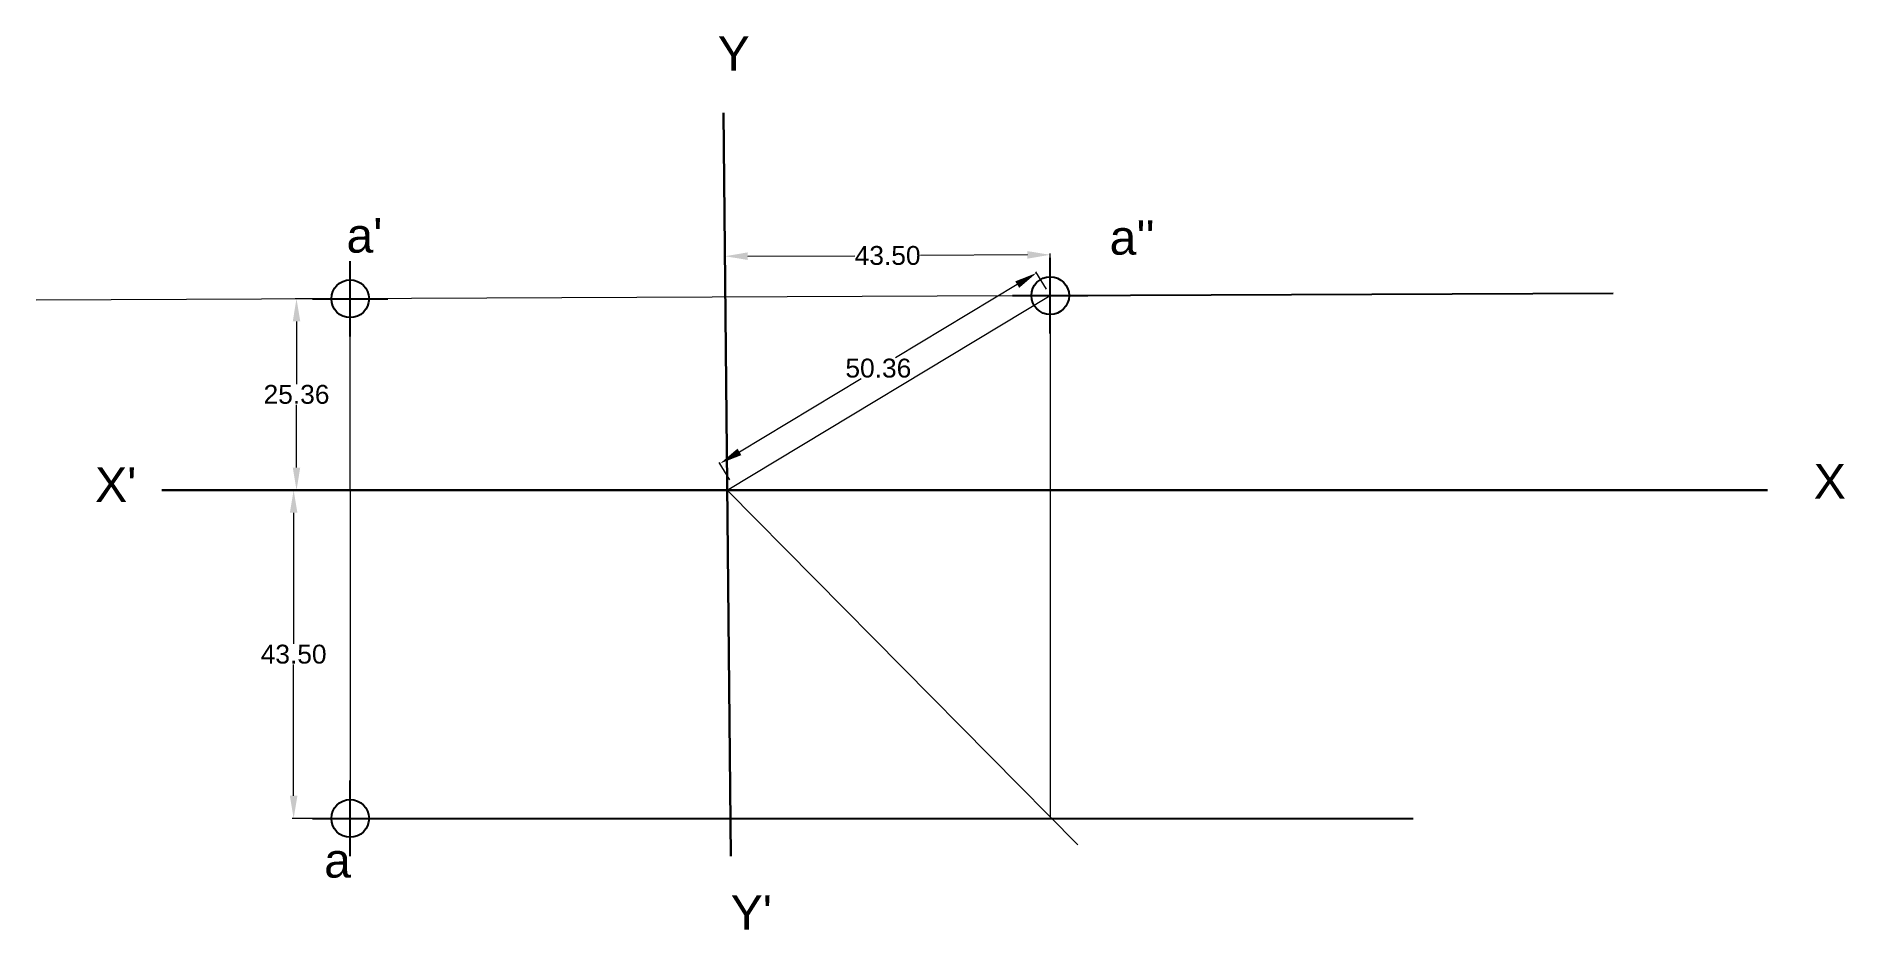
# Model space of a CAD drawing. Header units: millimetres. Extents: x 9 to 249, y 10 to 128.
import ezdxf

# ---------------------------------------------------------------- set-up
doc = ezdxf.new("R2010")
doc.units = ezdxf.units.MM
doc.header["$PDMODE"] = 34
doc.header["$PDSIZE"] = 5
doc.layers.add('thick continuous', color=7, linetype='Continuous', lineweight=30)
doc.styles.get("Standard").update_dxf_attribs({"font": 'arial.ttf'})
doc.dimstyles.get("Standard").update_dxf_attribs({"dimtxt": 2.5, "dimasz": 3, "dimexe": 0.18, "dimexo": 1, "dimgap": 0.09, "dimtad": 0, "dimtih": 1, "dimtoh": 1, "dimdec": 3, "dimzin": 0, "dimdsep": 46, "dimtxsty": 'Standard', "dimcen": 0.09, "dimadec": 0, "dimazin": 0, "dimtfac": 1, "dimtdec": 3, "dimtofl": 0, "dimtmove": 0, "dimatfit": 3, "dimfxl": 1, "dimtolj": 1, "dimtzin": 0, "dimlwd": 5, "dimlwe": 5, "dimarcsym": 0})

# ---------------------------------------------------------------- blocks, each defined once
blk = doc.blocks.new('*D2')
at = {"layer": 'Defpoints', "color": 0, "lineweight": -3, "transparency": 16777216}
for p in [(51, 68), (43.5, 24.5), (51, 24.5)]:
    blk.add_point(p, dxfattribs=at)
at = {"layer": 'thick continuous', "color": 0, "lineweight": 5, "transparency": 16777216}
for p, q in [((50, 68), (43.32, 68)), ((43.5, 65), (43.5, 47.62)), ((43.5, 27.5), (43.5, 44.88)), ((50, 24.5), (43.32, 24.5))]:
    blk.add_line(p, q, dxfattribs=at)
at = {"layer": 'thick continuous', "color": 0, "lineweight": -3, "transparency": 16777216}
for points in [[(43, 65), (44, 65), (43.5, 68)], [(43, 27.5), (44, 27.5), (43.5, 24.5)]]:
    blk.add_solid(points, dxfattribs=at)
at = {"layer": 'thick continuous', "color": 0, "lineweight": -3, "transparency": 16777216, "insert": (43.5, 46.25), "char_height": 2.5, "attachment_point": 5}
blk.add_mtext('\\A1;43.50', dxfattribs=at)
blk = doc.blocks.new('*D4')
at = {"layer": 'Defpoints', "color": 0, "lineweight": -3, "transparency": 16777216}
for p in [(100.72, 99), (100.75, 93.59), (143.85, 93.78)]:
    blk.add_point(p, dxfattribs=at)
at = {"layer": 'thick continuous', "color": 0, "lineweight": 5, "transparency": 16777216}
for p, q in [((100.74, 94.59), (100.72, 99.18)), ((103.72, 99.01), (117.92, 99.07)), ((140.83, 99.18), (126.63, 99.11)), ((143.85, 94.78), (143.83, 99.37))]:
    blk.add_line(p, q, dxfattribs=at)
at = {"layer": 'thick continuous', "color": 0, "lineweight": -3, "transparency": 16777216}
for points in [[(103.72, 99.51), (103.73, 98.51), (100.72, 99)], [(140.82, 99.68), (140.83, 98.68), (143.83, 99.19)]]:
    blk.add_solid(points, dxfattribs=at)
at = {"layer": 'thick continuous', "color": 0, "lineweight": -3, "transparency": 16777216, "insert": (122.28, 99.09), "char_height": 2.5, "attachment_point": 5}
blk.add_mtext('\\A1;43.50', dxfattribs=at)
blk = doc.blocks.new('*D5')
at = {"layer": 'Defpoints', "color": 0, "lineweight": -3, "transparency": 16777216}
for p in [(142.04, 96.79), (143.85, 93.78), (101.86, 68.52)]:
    blk.add_point(p, dxfattribs=at)
at = {"layer": 'thick continuous', "color": 0, "lineweight": 5, "transparency": 16777216}
for p, q in [((143.34, 94.63), (141.95, 96.94)), ((139.47, 95.24), (123.32, 85.52)), ((102.62, 73.07), (118.77, 82.79)), ((101.35, 69.37), (99.96, 71.68))]:
    blk.add_line(p, q, dxfattribs=at)
at = {"layer": 'thick continuous', "color": 0, "lineweight": -3, "transparency": 16777216}
for points in [[(139.21, 95.67), (139.73, 94.81), (142.04, 96.79)], [(102.37, 73.5), (102.88, 72.64), (100.05, 71.53)]]:
    blk.add_solid(points, dxfattribs=at)
at = {"layer": 'thick continuous', "color": 0, "lineweight": -3, "transparency": 16777216, "insert": (121.05, 84.16), "char_height": 2.5, "attachment_point": 5}
blk.add_mtext('\\A1;50.36', dxfattribs=at)
blk = doc.blocks.new('*D6')
at = {"layer": 'Defpoints', "color": 0, "lineweight": -3, "transparency": 16777216}
for p in [(51, 93.36), (43.88, 68), (51, 68)]:
    blk.add_point(p, dxfattribs=at)
at = {"layer": 'thick continuous', "color": 0, "lineweight": 5, "transparency": 16777216}
for p, q in [((50, 93.36), (43.7, 93.36)), ((43.88, 90.36), (43.88, 82.05)), ((43.88, 71), (43.88, 79.32)), ((50, 68), (43.7, 68))]:
    blk.add_line(p, q, dxfattribs=at)
at = {"layer": 'thick continuous', "color": 0, "lineweight": -3, "transparency": 16777216}
for points in [[(43.38, 90.36), (44.38, 90.36), (43.88, 93.36)], [(43.38, 71), (44.38, 71), (43.88, 68)]]:
    blk.add_solid(points, dxfattribs=at)
at = {"layer": 'thick continuous', "color": 0, "lineweight": -3, "transparency": 16777216, "insert": (43.88, 80.68), "char_height": 2.5, "attachment_point": 5}
blk.add_mtext('\\A1;25.36', dxfattribs=at)

msp = doc.modelspace()

# ---------------------------------------------------------------- linework, layer by layer
at = {"layer": 'thick continuous', "lineweight": 30}
for p, q in [((100.5, 118), (101.5, 19.5)), ((26, 68), (239, 68))]:
    msp.add_line(p, q, dxfattribs=at)
at = {"layer": 'thick continuous', "lineweight": 5}
for p, q in [((218.4883, 94.1086), (9.3521, 93.1798)), ((143.8508, 93.7772), (143.8508, 24.5)), ((51, 68), (51, 93.3648)), ((51, 68), (51, 24.5)), ((101.0076, 68), (147.5, 21))]:
    msp.add_line(p, q, dxfattribs=at)
at = {"layer": 'thick continuous', "lineweight": 9}
msp.add_line((101.0076, 68), (143.8508, 93.7772), dxfattribs=at)
at = {"layer": 'thick continuous', "lineweight": -3}
for p, q in [((143.8508, 93.7772), (218.4883, 94.1086)), ((26, 68), (239, 68)), ((51, 24.5), (192, 24.5))]:
    msp.add_line(p, q, dxfattribs=at)
for p in [(143.8508, 93.7772), (51, 93.3648), (51, 24.5)]:
    msp.add_point(p, dxfattribs=at)

# ---------------------------------------------------------------- texts
at = {"layer": 'thick continuous', "lineweight": -3, "attachment_point": 1}
for s, insert, char_height in [('Y', (99.7431, 128.1613), 4.5691), ("a'", (50.5091, 104.0476), 4.56912), ("a''", (151.7205, 103.7787), 4.56912), ("X'", (17.1667, 71.0177), 4.56912), ('X', (245.1121, 71.4474), 4.5691), ('a', (47.5481, 21.224), 4.5691), ("Y'", (101.4635, 14.3037), 4.56912)]:
    msp.add_mtext_dynamic_manual_height_columns(s, width=11.021983, gutter_width=22.8456, heights=[0], dxfattribs=dict(at, insert=insert, char_height=char_height))

# ---------------------------------------------------------------- dimensions: what is measured, and where the dimension line sits
at = {"layer": 'thick continuous', "lineweight": -3}
dim = msp.add_aligned_dim(p1=(143.8508, 93.7772), p2=(100.7479, 93.5857), distance=-5.4127, text='43.50', dimstyle='Standard', override={"dimdec": 2}, dxfattribs=at)
dim.commit()
dim.dimension.update_dxf_attribs({"geometry": '*D4', "text_midpoint": (122.2753, 99.0941)})
dim = msp.add_aligned_dim(p1=(101.8645, 68.5155), p2=(143.8508, 93.7772), distance=3.5137, text='50.36', dimstyle='Standard', dxfattribs=at)
dim.commit()
dim.dimension.update_dxf_attribs({"geometry": '*D5', "text_midpoint": (121.0462, 84.1571)})
dim = msp.add_linear_dim(base=(43.88, 68), p1=(51, 93.3648), p2=(51, 68), angle=90, text='25.36', dimstyle='Standard', dxfattribs=at)
dim.commit()
dim.dimension.update_dxf_attribs({"geometry": '*D6', "text_midpoint": (43.88, 80.6824)})
dim = msp.add_linear_dim(base=(43.5, 24.5), p1=(51, 68), p2=(51, 24.5), angle=90, dimstyle='Standard', override={"dimdec": 2}, dxfattribs=at)
dim.commit()
dim.dimension.update_dxf_attribs({"geometry": '*D2', "text_midpoint": (43.5, 46.25)})

doc.saveas('drawing.dxf')
